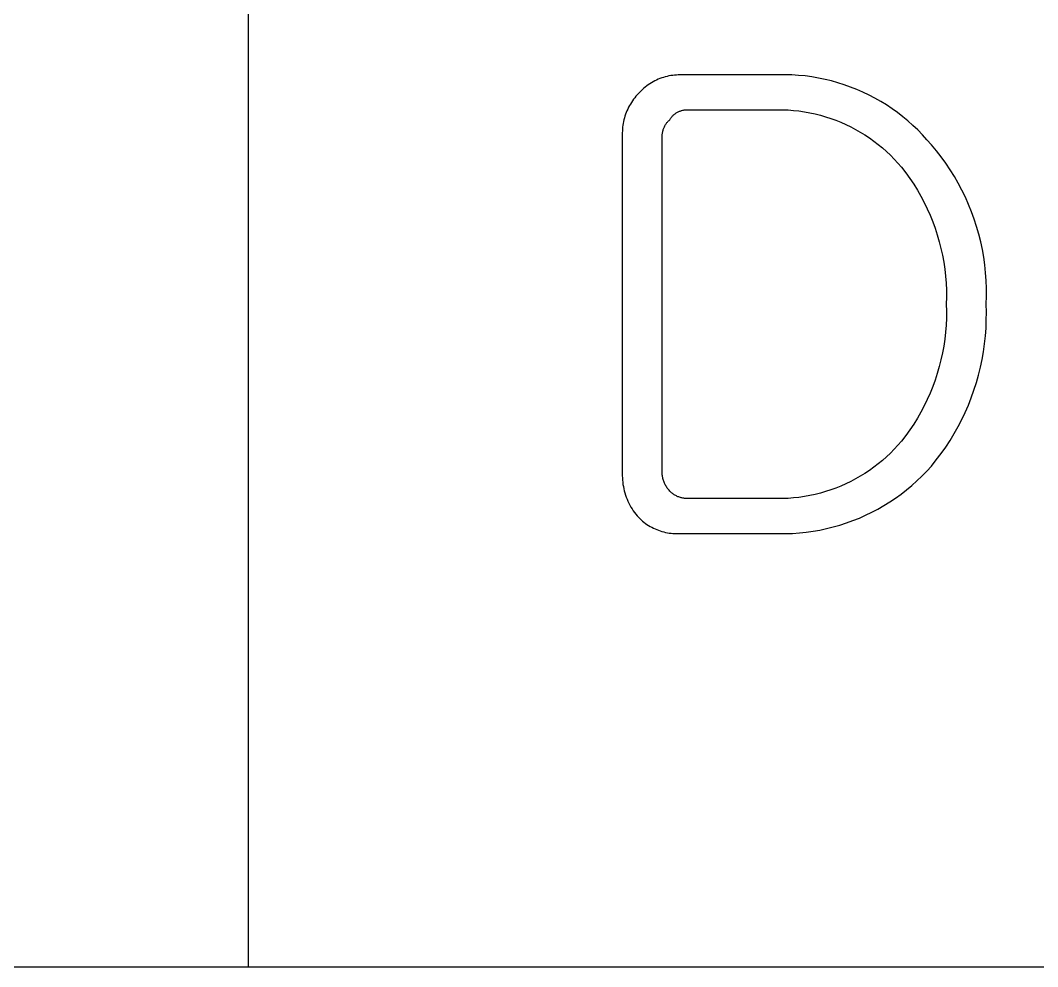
# Model space of a CAD drawing. Header units: millimetres. Extents: x 3033 to 5773, y 123 to 1487.
# Drawn here: x 5532.51 to 5553.55, y 161.56 to 181.15 of the extents above; entities that cross this region are included whole.
import ezdxf

# ---------------------------------------------------------------- set-up
doc = ezdxf.new("R2010")
doc.units = ezdxf.units.MM
doc.header["$MEASUREMENT"] = 0
doc.layers.add('TEX', color=70, linetype='Continuous')

msp = doc.modelspace()

# ---------------------------------------------------------------- linework, layer by layer
at = {"layer": 'TEX'}
for p, q in [((5537.227, 161.563), (5537.227, 199.063)), ((5545.627, 179.893), (5545.592, 179.875)), ((5545.662, 179.91), (5545.627, 179.893)), ((5545.698, 179.926), (5545.662, 179.91)), ((5545.734, 179.94), (5545.698, 179.926)), ((5545.77, 179.954), (5545.734, 179.94)), ((5545.807, 179.966), (5545.77, 179.954)), ((5545.845, 179.977), (5545.807, 179.966)), ((5545.883, 179.986), (5545.845, 179.977)), ((5545.921, 179.994), (5545.883, 179.986)), ((5545.959, 180.001), (5545.921, 179.994)), ((5545.998, 180.007), (5545.959, 180.001)), ((5546.037, 180.011), (5545.998, 180.007)), ((5546.076, 180.014), (5546.037, 180.011)), ((5546.114, 180.015), (5546.076, 180.014)), ((5546.153, 180.016), (5546.114, 180.015)), ((5546.192, 180.015), (5546.153, 180.016)), ((5548.048, 180.015), (5546.192, 180.015)), ((5548.186, 180.02), (5548.048, 180.015)), ((5548.325, 180.021), (5548.186, 180.02)), ((5548.463, 180.016), (5548.325, 180.021)), ((5548.601, 180.007), (5548.463, 180.016)), ((5548.739, 179.994), (5548.601, 180.007)), ((5548.876, 179.975), (5548.739, 179.994)), ((5549.012, 179.952), (5548.876, 179.975)), ((5549.148, 179.924), (5549.012, 179.952)), ((5549.282, 179.891), (5549.148, 179.924)), ((5549.416, 179.854), (5549.282, 179.891)), ((5545.343, 179.689), (5545.316, 179.661)), ((5545.372, 179.715), (5545.343, 179.689)), ((5545.401, 179.741), (5545.372, 179.715)), ((5545.431, 179.766), (5545.401, 179.741)), ((5545.462, 179.79), (5545.431, 179.766)), ((5545.493, 179.813), (5545.462, 179.79)), ((5545.526, 179.835), (5545.493, 179.813)), ((5545.559, 179.855), (5545.526, 179.835)), ((5545.592, 179.875), (5545.559, 179.855)), ((5549.547, 179.812), (5549.416, 179.854)), ((5549.678, 179.765), (5549.547, 179.812)), ((5549.806, 179.714), (5549.678, 179.765)), ((5549.933, 179.659), (5549.806, 179.714)), ((5545.166, 179.48), (5545.144, 179.447)), ((5545.189, 179.512), (5545.166, 179.48)), ((5545.213, 179.543), (5545.189, 179.512)), ((5545.238, 179.573), (5545.213, 179.543)), ((5545.265, 179.602), (5545.238, 179.573)), ((5545.29, 179.632), (5545.265, 179.602)), ((5545.316, 179.661), (5545.29, 179.632)), ((5550.058, 179.599), (5549.933, 179.659)), ((5550.18, 179.535), (5550.058, 179.599)), ((5550.301, 179.466), (5550.18, 179.535)), ((5545.051, 179.275), (5545.036, 179.238)), ((5545.068, 179.31), (5545.051, 179.275)), ((5545.085, 179.346), (5545.068, 179.31)), ((5545.104, 179.38), (5545.085, 179.346)), ((5545.123, 179.414), (5545.104, 179.38)), ((5545.144, 179.447), (5545.123, 179.414)), ((5546.123, 179.258), (5546.136, 179.264)), ((5546.136, 179.264), (5546.149, 179.269)), ((5546.149, 179.269), (5546.163, 179.274)), ((5546.163, 179.274), (5546.177, 179.278)), ((5546.177, 179.278), (5546.19, 179.282)), ((5546.19, 179.282), (5546.204, 179.285)), ((5546.204, 179.285), (5546.218, 179.288)), ((5546.218, 179.288), (5546.233, 179.291)), ((5546.233, 179.291), (5546.247, 179.293)), ((5546.247, 179.293), (5546.261, 179.294)), ((5546.261, 179.294), (5546.275, 179.295)), ((5546.275, 179.295), (5546.29, 179.296)), ((5546.29, 179.296), (5546.304, 179.296)), ((5546.304, 179.296), (5546.318, 179.295)), ((5546.318, 179.295), (5546.333, 179.294)), ((5546.333, 179.294), (5546.347, 179.293)), ((5546.347, 179.293), (5548.048, 179.293)), ((5548.048, 179.293), (5548.161, 179.296)), ((5548.161, 179.296), (5548.273, 179.295)), ((5548.273, 179.295), (5548.385, 179.291)), ((5548.385, 179.291), (5548.498, 179.282)), ((5548.498, 179.282), (5548.609, 179.27)), ((5548.609, 179.27), (5548.721, 179.254)), ((5550.419, 179.394), (5550.301, 179.466)), ((5550.534, 179.317), (5550.419, 179.394)), ((5550.647, 179.237), (5550.534, 179.317)), ((5544.98, 179.05), (5544.973, 179.012)), ((5544.989, 179.089), (5544.98, 179.05)), ((5544.999, 179.127), (5544.989, 179.089)), ((5545.01, 179.164), (5544.999, 179.127)), ((5545.023, 179.202), (5545.01, 179.164)), ((5545.036, 179.238), (5545.023, 179.202)), ((5545.89, 179.04), (5545.9, 179.052)), ((5545.9, 179.052), (5545.911, 179.064)), ((5545.911, 179.064), (5545.923, 179.076)), ((5545.923, 179.076), (5545.935, 179.087)), ((5545.935, 179.087), (5545.942, 179.099)), ((5545.942, 179.099), (5545.95, 179.111)), ((5545.95, 179.111), (5545.958, 179.123)), ((5545.958, 179.123), (5545.967, 179.134)), ((5545.967, 179.134), (5545.976, 179.145)), ((5545.976, 179.145), (5545.985, 179.156)), ((5545.985, 179.156), (5545.995, 179.167)), ((5545.995, 179.167), (5546.005, 179.177)), ((5546.005, 179.177), (5546.015, 179.187)), ((5546.015, 179.187), (5546.026, 179.196)), ((5546.026, 179.196), (5546.037, 179.206)), ((5546.037, 179.206), (5546.049, 179.214)), ((5546.049, 179.214), (5546.06, 179.223)), ((5546.06, 179.223), (5546.072, 179.23)), ((5546.072, 179.23), (5546.085, 179.238)), ((5546.085, 179.238), (5546.097, 179.245)), ((5546.097, 179.245), (5546.11, 179.252)), ((5546.11, 179.252), (5546.123, 179.258)), ((5548.721, 179.254), (5548.831, 179.234)), ((5548.831, 179.234), (5548.941, 179.21)), ((5548.941, 179.21), (5549.051, 179.183)), ((5549.051, 179.183), (5549.159, 179.152)), ((5549.159, 179.152), (5549.266, 179.117)), ((5549.266, 179.117), (5549.371, 179.079)), ((5549.371, 179.079), (5549.476, 179.037)), ((5550.756, 179.152), (5550.647, 179.237)), ((5550.863, 179.064), (5550.756, 179.152)), ((5550.966, 178.972), (5550.863, 179.064)), ((5544.956, 178.856), (5544.955, 178.817)), ((5544.958, 178.895), (5544.956, 178.856)), ((5544.962, 178.934), (5544.958, 178.895)), ((5544.966, 178.973), (5544.962, 178.934)), ((5544.973, 179.012), (5544.966, 178.973)), ((5545.787, 178.823), (5545.791, 178.839)), ((5545.791, 178.839), (5545.794, 178.854)), ((5545.794, 178.854), (5545.799, 178.87)), ((5545.799, 178.87), (5545.803, 178.885)), ((5545.803, 178.885), (5545.809, 178.901)), ((5545.809, 178.901), (5545.815, 178.916)), ((5545.815, 178.916), (5545.821, 178.931)), ((5545.821, 178.931), (5545.828, 178.945)), ((5545.828, 178.945), (5545.835, 178.96)), ((5545.835, 178.96), (5545.843, 178.974)), ((5545.843, 178.974), (5545.852, 178.988)), ((5545.852, 178.988), (5545.86, 179.001)), ((5545.86, 179.001), (5545.87, 179.015)), ((5545.87, 179.015), (5545.879, 179.028)), ((5545.879, 179.028), (5545.89, 179.04)), ((5549.476, 179.037), (5549.579, 178.991)), ((5549.579, 178.991), (5549.68, 178.942)), ((5549.68, 178.942), (5549.779, 178.89)), ((5549.779, 178.89), (5549.877, 178.834)), ((5551.067, 178.877), (5550.966, 178.972)), ((5551.164, 178.778), (5551.067, 178.877)), ((5544.955, 178.817), (5544.955, 178.777)), ((5544.955, 178.777), (5544.955, 171.767)), ((5545.78, 178.758), (5545.781, 178.774)), ((5545.78, 178.742), (5545.78, 178.758)), ((5545.78, 178.726), (5545.78, 178.742)), ((5545.78, 171.819), (5545.78, 178.726)), ((5545.781, 178.774), (5545.783, 178.791)), ((5545.783, 178.791), (5545.785, 178.807)), ((5545.785, 178.807), (5545.787, 178.823)), ((5549.877, 178.834), (5549.973, 178.775)), ((5549.973, 178.775), (5550.067, 178.713)), ((5550.067, 178.713), (5550.158, 178.647)), ((5550.158, 178.647), (5550.247, 178.579)), ((5551.257, 178.676), (5551.164, 178.778)), ((5551.347, 178.571), (5551.257, 178.676)), ((5550.247, 178.579), (5550.334, 178.507)), ((5550.334, 178.507), (5550.418, 178.433)), ((5550.418, 178.433), (5550.5, 178.355)), ((5551.451, 178.447), (5551.347, 178.571)), ((5551.551, 178.318), (5551.451, 178.447)), ((5550.5, 178.355), (5550.579, 178.275)), ((5550.579, 178.275), (5550.655, 178.193)), ((5551.646, 178.187), (5551.551, 178.318)), ((5550.655, 178.193), (5550.729, 178.107)), ((5550.729, 178.107), (5550.817, 177.992)), ((5551.737, 178.052), (5551.646, 178.187)), ((5551.823, 177.914), (5551.737, 178.052)), ((5550.817, 177.992), (5550.902, 177.874)), ((5550.902, 177.874), (5550.982, 177.754)), ((5551.904, 177.773), (5551.823, 177.914)), ((5550.982, 177.754), (5551.059, 177.63)), ((5551.059, 177.63), (5551.131, 177.504)), ((5551.98, 177.63), (5551.904, 177.773)), ((5552.051, 177.484), (5551.98, 177.63)), ((5551.131, 177.504), (5551.199, 177.376)), ((5551.199, 177.376), (5551.262, 177.246)), ((5552.117, 177.335), (5552.051, 177.484)), ((5551.262, 177.246), (5551.321, 177.113)), ((5552.178, 177.184), (5552.117, 177.335)), ((5552.234, 177.032), (5552.178, 177.184)), ((5551.321, 177.113), (5551.375, 176.979)), ((5551.375, 176.979), (5551.425, 176.842)), ((5552.284, 176.877), (5552.234, 177.032)), ((5551.425, 176.842), (5551.47, 176.704)), ((5552.328, 176.721), (5552.284, 176.877)), ((5551.47, 176.704), (5551.511, 176.565)), ((5551.511, 176.565), (5551.546, 176.424)), ((5552.368, 176.563), (5552.328, 176.721)), ((5552.402, 176.404), (5552.368, 176.563)), ((5551.546, 176.424), (5551.577, 176.283)), ((5552.43, 176.244), (5552.402, 176.404)), ((5551.577, 176.283), (5551.603, 176.14)), ((5551.603, 176.14), (5551.624, 175.996)), ((5552.452, 176.083), (5552.43, 176.244)), ((5551.624, 175.996), (5551.641, 175.852)), ((5552.469, 175.922), (5552.452, 176.083)), ((5552.481, 175.76), (5552.469, 175.922)), ((5551.641, 175.852), (5551.652, 175.707)), ((5551.652, 175.707), (5551.658, 175.562)), ((5552.487, 175.597), (5552.481, 175.76)), ((5551.658, 175.562), (5551.66, 175.417)), ((5552.487, 175.435), (5552.487, 175.597)), ((5551.66, 175.417), (5551.656, 175.272)), ((5551.656, 175.272), (5551.66, 175.127)), ((5552.481, 175.272), (5552.487, 175.435)), ((5552.486, 175.108), (5552.481, 175.272)), ((5551.66, 175.127), (5551.658, 174.982)), ((5552.484, 174.943), (5552.486, 175.108)), ((5551.658, 174.982), (5551.652, 174.837)), ((5552.478, 174.779), (5552.484, 174.943)), ((5551.641, 174.692), (5551.624, 174.548)), ((5551.652, 174.837), (5551.641, 174.692)), ((5552.466, 174.615), (5552.478, 174.779)), ((5551.624, 174.548), (5551.603, 174.405)), ((5552.425, 174.288), (5552.448, 174.451)), ((5552.448, 174.451), (5552.466, 174.615)), ((5551.577, 174.262), (5551.546, 174.12)), ((5551.603, 174.405), (5551.577, 174.262)), ((5552.396, 174.126), (5552.425, 174.288)), ((5551.546, 174.12), (5551.511, 173.98)), ((5552.362, 173.966), (5552.396, 174.126)), ((5551.47, 173.84), (5551.425, 173.702)), ((5551.511, 173.98), (5551.47, 173.84)), ((5552.278, 173.648), (5552.322, 173.806)), ((5552.322, 173.806), (5552.362, 173.966)), ((5551.425, 173.702), (5551.375, 173.566)), ((5552.228, 173.491), (5552.278, 173.648)), ((5551.321, 173.431), (5551.262, 173.299)), ((5551.375, 173.566), (5551.321, 173.431)), ((5552.172, 173.336), (5552.228, 173.491)), ((5551.199, 173.168), (5551.131, 173.04)), ((5551.262, 173.299), (5551.199, 173.168)), ((5552.046, 173.032), (5552.112, 173.183)), ((5552.112, 173.183), (5552.172, 173.336)), ((5551.131, 173.04), (5551.059, 172.914)), ((5551.975, 172.884), (5552.046, 173.032)), ((5550.982, 172.791), (5550.902, 172.67)), ((5551.059, 172.914), (5550.982, 172.791)), ((5551.819, 172.594), (5551.9, 172.738)), ((5551.9, 172.738), (5551.975, 172.884)), ((5550.817, 172.552), (5550.729, 172.437)), ((5550.902, 172.67), (5550.817, 172.552)), ((5551.734, 172.453), (5551.819, 172.594)), ((5550.655, 172.352), (5550.579, 172.269)), ((5550.729, 172.437), (5550.655, 172.352)), ((5551.644, 172.316), (5551.734, 172.453)), ((5550.418, 172.112), (5550.334, 172.037)), ((5550.5, 172.189), (5550.418, 172.112)), ((5550.579, 172.269), (5550.5, 172.189)), ((5551.45, 172.05), (5551.549, 172.181)), ((5551.549, 172.181), (5551.644, 172.316)), ((5550.158, 171.897), (5550.067, 171.832)), ((5550.247, 171.966), (5550.158, 171.897)), ((5550.334, 172.037), (5550.247, 171.966)), ((5551.251, 171.816), (5551.347, 171.922)), ((5551.347, 171.922), (5551.45, 172.05)), ((5544.955, 171.767), (5544.955, 171.722)), ((5544.955, 171.722), (5544.956, 171.677)), ((5545.78, 171.799), (5545.78, 171.819)), ((5545.78, 171.779), (5545.78, 171.799)), ((5545.781, 171.76), (5545.78, 171.779)), ((5545.783, 171.74), (5545.781, 171.76)), ((5545.786, 171.721), (5545.783, 171.74)), ((5545.789, 171.701), (5545.786, 171.721)), ((5545.792, 171.682), (5545.789, 171.701)), ((5549.877, 171.71), (5549.779, 171.655)), ((5549.973, 171.769), (5549.877, 171.71)), ((5550.067, 171.832), (5549.973, 171.769)), ((5551.049, 171.615), (5551.152, 171.714)), ((5551.152, 171.714), (5551.251, 171.816)), ((5544.956, 171.677), (5544.959, 171.631)), ((5544.959, 171.631), (5544.963, 171.586)), ((5544.963, 171.586), (5544.969, 171.542)), ((5544.969, 171.542), (5544.977, 171.497)), ((5544.977, 171.497), (5544.986, 171.453)), ((5545.797, 171.663), (5545.792, 171.682)), ((5545.802, 171.644), (5545.797, 171.663)), ((5545.807, 171.625), (5545.802, 171.644)), ((5545.814, 171.607), (5545.807, 171.625)), ((5545.821, 171.588), (5545.814, 171.607)), ((5545.828, 171.57), (5545.821, 171.588)), ((5545.836, 171.552), (5545.828, 171.57)), ((5545.845, 171.535), (5545.836, 171.552)), ((5545.854, 171.517), (5545.845, 171.535)), ((5545.864, 171.5), (5545.854, 171.517)), ((5545.875, 171.484), (5545.864, 171.5)), ((5545.886, 171.467), (5545.875, 171.484)), ((5549.476, 171.508), (5549.371, 171.466)), ((5549.579, 171.553), (5549.476, 171.508)), ((5549.68, 171.602), (5549.579, 171.553)), ((5549.779, 171.655), (5549.68, 171.602)), ((5550.833, 171.429), (5550.943, 171.521)), ((5550.943, 171.521), (5551.049, 171.615)), ((5544.986, 171.453), (5544.996, 171.409)), ((5544.996, 171.409), (5545.008, 171.365)), ((5545.008, 171.365), (5545.022, 171.322)), ((5545.022, 171.322), (5545.037, 171.279)), ((5545.037, 171.279), (5545.053, 171.237)), ((5545.897, 171.452), (5545.886, 171.467)), ((5545.909, 171.436), (5545.897, 171.452)), ((5545.922, 171.421), (5545.909, 171.436)), ((5545.935, 171.406), (5545.922, 171.421)), ((5545.947, 171.394), (5545.935, 171.406)), ((5545.96, 171.382), (5545.947, 171.394)), ((5545.973, 171.37), (5545.96, 171.382)), ((5545.986, 171.359), (5545.973, 171.37)), ((5546, 171.348), (5545.986, 171.359)), ((5546.015, 171.338), (5546, 171.348)), ((5546.029, 171.329), (5546.015, 171.338)), ((5546.044, 171.32), (5546.029, 171.329)), ((5546.06, 171.311), (5546.044, 171.32)), ((5546.075, 171.303), (5546.06, 171.311)), ((5546.091, 171.295), (5546.075, 171.303)), ((5546.107, 171.288), (5546.091, 171.295)), ((5546.123, 171.282), (5546.107, 171.288)), ((5546.14, 171.276), (5546.123, 171.282)), ((5546.156, 171.271), (5546.14, 171.276)), ((5546.173, 171.266), (5546.156, 171.271)), ((5546.19, 171.262), (5546.173, 171.266)), ((5548.609, 171.275), (5548.498, 171.262)), ((5548.721, 171.291), (5548.609, 171.275)), ((5548.831, 171.31), (5548.721, 171.291)), ((5548.941, 171.334), (5548.831, 171.31)), ((5549.051, 171.361), (5548.941, 171.334)), ((5549.159, 171.393), (5549.051, 171.361)), ((5549.266, 171.427), (5549.159, 171.393)), ((5549.371, 171.466), (5549.266, 171.427)), ((5550.605, 171.259), (5550.721, 171.342)), ((5550.721, 171.342), (5550.833, 171.429)), ((5545.053, 171.237), (5545.071, 171.195)), ((5545.071, 171.195), (5545.091, 171.155)), ((5545.091, 171.155), (5545.112, 171.114)), ((5545.112, 171.114), (5545.134, 171.075)), ((5545.134, 171.075), (5545.157, 171.036)), ((5546.208, 171.258), (5546.19, 171.262)), ((5546.225, 171.255), (5546.208, 171.258)), ((5546.242, 171.253), (5546.225, 171.255)), ((5546.26, 171.251), (5546.242, 171.253)), ((5546.277, 171.25), (5546.26, 171.251)), ((5546.295, 171.25), (5546.277, 171.25)), ((5546.312, 171.25), (5546.295, 171.25)), ((5546.33, 171.25), (5546.312, 171.25)), ((5546.347, 171.252), (5546.33, 171.25)), ((5548.048, 171.252), (5546.347, 171.252)), ((5548.161, 171.249), (5548.048, 171.252)), ((5548.273, 171.249), (5548.161, 171.249)), ((5548.385, 171.254), (5548.273, 171.249)), ((5548.498, 171.262), (5548.385, 171.254)), ((5550.242, 171.033), (5550.366, 171.104)), ((5550.366, 171.104), (5550.487, 171.179)), ((5550.487, 171.179), (5550.605, 171.259)), ((5545.157, 171.036), (5545.182, 170.999)), ((5545.182, 170.999), (5545.208, 170.962)), ((5545.208, 170.962), (5545.236, 170.926)), ((5545.236, 170.926), (5545.265, 170.891)), ((5545.265, 170.891), (5545.291, 170.863)), ((5545.291, 170.863), (5545.318, 170.836)), ((5549.725, 170.794), (5549.858, 170.847)), ((5549.858, 170.847), (5549.988, 170.904)), ((5549.988, 170.904), (5550.116, 170.967)), ((5550.116, 170.967), (5550.242, 171.033)), ((5545.318, 170.836), (5545.346, 170.81)), ((5545.346, 170.81), (5545.374, 170.784)), ((5545.374, 170.784), (5545.404, 170.76)), ((5545.404, 170.76), (5545.435, 170.737)), ((5545.435, 170.737), (5545.466, 170.715)), ((5545.466, 170.715), (5545.498, 170.694)), ((5545.498, 170.694), (5545.531, 170.674)), ((5545.531, 170.674), (5545.564, 170.656)), ((5545.564, 170.656), (5545.598, 170.638)), ((5545.598, 170.638), (5545.633, 170.622)), ((5549.18, 170.628), (5549.319, 170.662)), ((5549.319, 170.662), (5549.456, 170.701)), ((5549.456, 170.701), (5549.591, 170.745)), ((5549.591, 170.745), (5549.725, 170.794)), ((5545.633, 170.622), (5545.668, 170.607)), ((5545.668, 170.607), (5545.703, 170.593)), ((5545.703, 170.593), (5545.739, 170.58)), ((5545.739, 170.58), (5545.776, 170.569)), ((5545.776, 170.569), (5545.813, 170.559)), ((5545.813, 170.559), (5545.85, 170.55)), ((5545.85, 170.55), (5545.888, 170.543)), ((5545.888, 170.543), (5545.925, 170.536)), ((5545.925, 170.536), (5545.963, 170.532)), ((5545.963, 170.532), (5546.001, 170.528)), ((5546.001, 170.528), (5546.04, 170.526)), ((5546.04, 170.526), (5546.078, 170.525)), ((5546.078, 170.525), (5546.116, 170.525)), ((5546.116, 170.525), (5546.154, 170.527)), ((5546.154, 170.527), (5546.192, 170.53)), ((5546.192, 170.53), (5548.048, 170.53)), ((5548.048, 170.53), (5548.191, 170.525)), ((5548.191, 170.525), (5548.333, 170.525)), ((5548.333, 170.525), (5548.475, 170.53)), ((5548.475, 170.53), (5548.618, 170.54)), ((5548.618, 170.54), (5548.759, 170.554)), ((5548.759, 170.554), (5548.901, 170.574)), ((5548.901, 170.574), (5549.041, 170.599)), ((5549.041, 170.599), (5549.18, 170.628)), ((4443.113, 161.563), (5773.113, 161.563))]:
    msp.add_line(p, q, dxfattribs=at)

doc.saveas('drawing.dxf')
